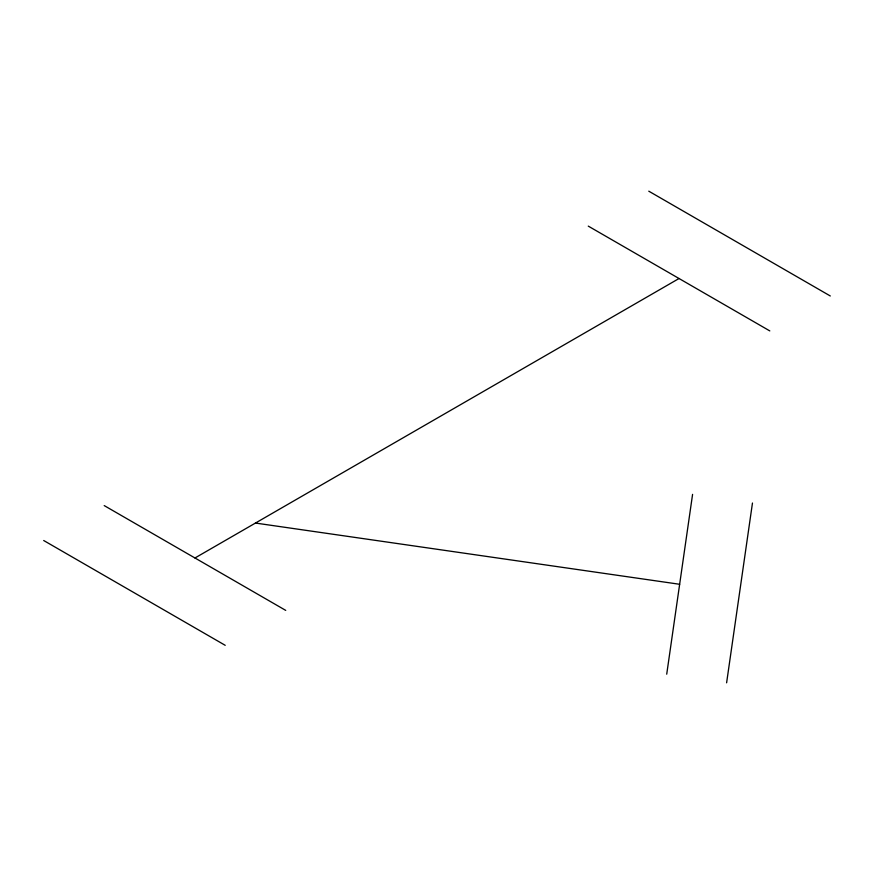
<?xml version="1.0" encoding="UTF-8"?>
<svg xmlns="http://www.w3.org/2000/svg" width="874" height="874" viewBox="0 0 874 874"><rect width="100%" height="100%" fill="white"/><g stroke="black" fill="none" stroke-linecap="round" stroke-linejoin="round"><path stroke-width="1.31" d="M666.72 674.182L692.579 494.367M726.611 682.823L752.47 503.02M194.968 557.983L679.032 278.511M255.47 523.056L679.655 584.28M648.781 191.177L830.3 295.98M588.268 226.115L769.797 330.907M104.203 505.587L285.732 610.391M43.7 540.514L225.219 645.318"/></g></svg>
